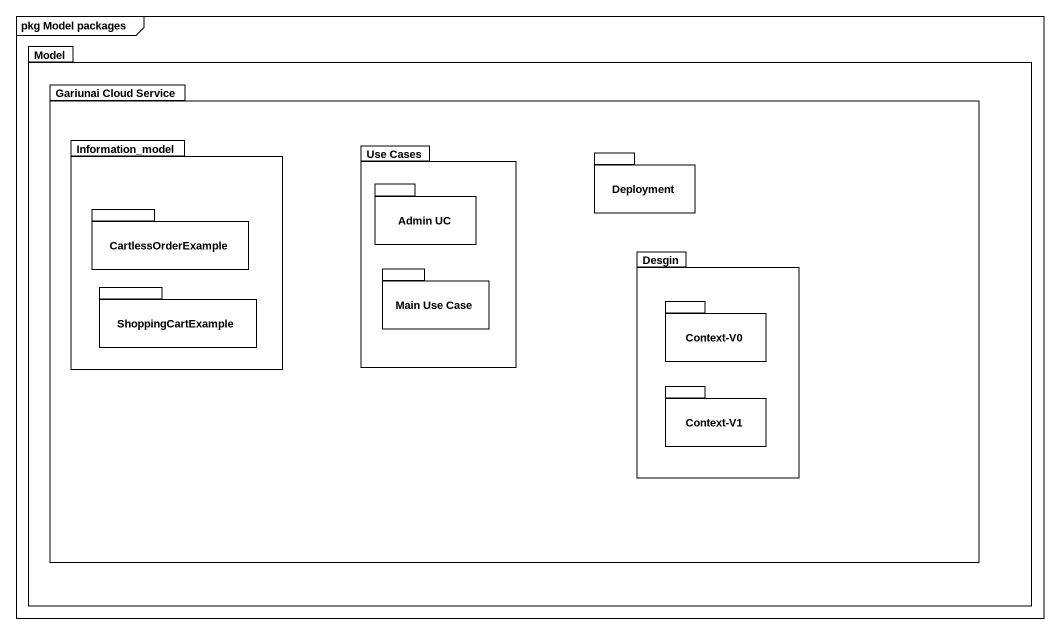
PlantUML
@startuml
mainframe pkg Model packages
package Model {
  package "Gariunai Cloud Service" as Gariunai_Cloud_Service {
    package Information_model {
      package CartlessOrderExample {
      }
      package ShoppingCartExample {
      }
    }
    package "Use Cases" as Use_Cases {
      package "Admin UC" as Admin_UC {
      }
      package "Main Use Case" as Main_Use_Case {
      }
    }
    package Deployment {
    }
    package Desgin {
      package "Context-V0" as Context_V0 {
      }
      package "Context-V1" as Context_V1 {
      }
    }
  }
}
@enduml
